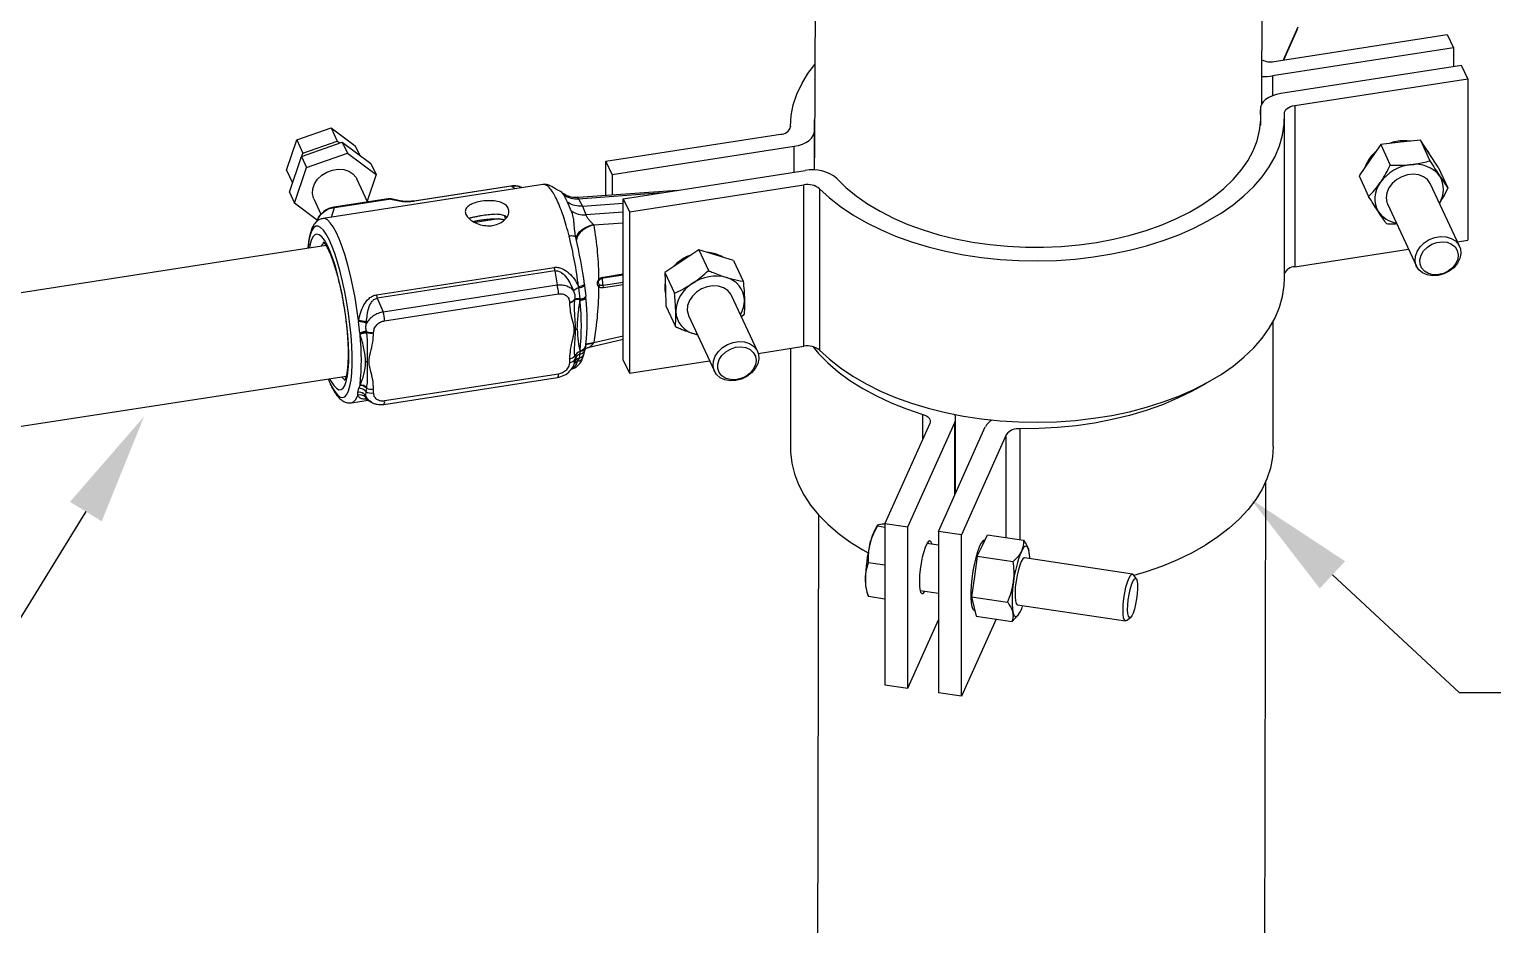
# Model space of a CAD drawing. Header units: millimetres. Extents: x 0 to 42050, y 0 to 29700.
# Drawn here: x 16327 to 18209, y 11444 to 12595 of the extents above; entities that cross this region are included whole.
import ezdxf

# ---------------------------------------------------------------- set-up
doc = ezdxf.new("R2010")
doc.units = ezdxf.units.MM
doc.header["$LTSCALE"] = 50
doc.layers.add('KVC', color=7, linetype='Continuous')

msp = doc.modelspace()

# ---------------------------------------------------------------- linework, layer by layer
at = {"color": 7, "linetype": 'Continuous', "lineweight": 25}
for p, q in [((17342.3, 13834.1), (17336.6, 12430)), ((17911.9, 12499.5), (17917.3, 13833.2)), ((17913.4, 10404.7), (17917.2, 12014.8)), ((17342, 11970.8), (17338.1, 10385.2))]:
    msp.add_line(p, q, dxfattribs=at)
at = {"color": 3}
for p, q in [((17958.3, 12598.2), (17939.4, 12555.9)), ((17940.1, 12556), (17957.7, 12595.5)), ((16987.5, 12395.9), (16704.7, 12352.2)), ((16946, 12393.9), (16821.7, 12374.6)), ((16946.7, 12393.6), (16822.3, 12374.3)), ((16951.6, 12390.4), (16946.7, 12393.6)), ((17014.4, 12382.6), (17013.1, 12384.3)), ((17019, 12373.3), (17014.4, 12382.6)), ((17159.9, 12388.3), (17033, 12379)), ((17033.3, 12377.5), (17140.8, 12385.4)), ((16715.7, 12353.9), (16719.4, 12366.5)), ((16788.4, 12377.6), (16718.7, 12366.8)), ((16719.4, 12366.5), (16789.1, 12377.2)), ((16802.7, 12374.3), (16789.1, 12377.2)), ((16805.7, 12374.5), (16792.1, 12377.5)), ((17023.9, 12362.1), (17019, 12373.3)), ((17033.3, 12377.5), (17038.2, 12368.1)), ((17038.2, 12368.1), (17090.8, 12371.9)), ((17038.2, 12368.1), (17042.8, 12357.1)), ((16930.3, 12351.6), (16900.3, 12347)), ((17042.8, 12357.1), (17090.8, 12360.6)), ((17052.8, 12343.9), (17090.8, 12346.7)), ((17052.1, 12344.6), (17052.8, 12343.9)), ((16708.5, 12317.3), (16190.4, 12237.2)), ((16773.3, 12254), (17001.7, 12289.3)), ((17002.7, 12284.8), (16774.3, 12249.5)), ((17002.7, 12284.8), (17005.6, 12266.7)), ((17090.8, 12270), (17064.8, 12266)), ((17065, 12275.8), (17090.8, 12279.8)), ((17065.3, 12276.9), (17090.8, 12280.8)), ((16782.1, 12232.1), (17005.6, 12266.7)), ((16783.9, 12220.6), (17007.3, 12255.2)), ((17033.2, 12264.8), (17033.6, 12263.2)), ((17035.2, 12248.7), (17033.6, 12263.2)), ((17040.8, 12267.2), (17041, 12265.6)), ((17041, 12265.6), (17042.5, 12252.2)), ((17042.5, 12252.1), (17042.5, 12252.2)), ((17042.6, 12251.4), (17042.5, 12252.2)), ((17042.6, 12251.3), (17042.5, 12252.1)), ((17042.7, 12250), (17042.6, 12251.4)), ((17090.8, 12266.9), (17065.3, 12263)), ((16774.3, 12249.5), (16782.1, 12232.1)), ((17021.6, 12244.7), (17021.6, 12243.9)), ((17028.5, 12248.3), (17028.4, 12247.4)), ((17035.1, 12246.4), (17035.2, 12247.8)), ((17035.2, 12247.8), (17035.2, 12248.7)), ((16750.4, 12220.9), (16750.3, 12219.5)), ((16751.8, 12204.8), (16750.3, 12219.5)), ((16760.4, 12217.7), (16760.5, 12219)), ((16751.8, 12204.8), (16752, 12204)), ((16752, 12204), (16752.3, 12202.9)), ((16760.7, 12206), (16760.5, 12206.9)), ((16760.9, 12204.9), (16760.7, 12206)), ((16769.7, 12205), (16769.7, 12205.7)), ((17045.4, 12186.1), (17090.8, 12196.9)), ((17090.8, 12201), (17052.8, 12192.1)), ((17034.3, 12172.5), (17035.3, 12178)), ((17035.1, 12182.1), (17035.2, 12181.3)), ((17035.3, 12178), (17035.2, 12181.3)), ((17039.4, 12174.5), (17040.6, 12178.5)), ((17040.6, 12178.5), (17041.9, 12183.9)), ((17041.7, 12184.7), (17045.4, 12186.1)), ((17041.9, 12183.9), (17042.4, 12187.3)), ((17042.4, 12187.3), (17042.6, 12188.2)), ((17052.8, 12192.1), (17052.1, 12191.2)), ((17021.6, 12171.8), (17021.6, 12166.9)), ((17032.1, 12168.6), (17027.5, 12165.1)), ((17028.8, 12171.2), (17027.9, 12166)), ((17028.4, 12175.4), (17028.8, 12171.2)), ((17028.7, 12168.5), (17028.8, 12168.8)), ((17032.1, 12168.6), (17034.3, 12172.5)), ((15991.8, 12034.7), (16734.4, 12149.6)), ((16711.2, 12146), (16712.1, 12143.7)), ((16752.3, 12138.2), (16752, 12137.5)), ((16782.8, 12113.1), (17006.3, 12147.7)), ((17007.3, 12152), (16783.9, 12117.5)), ((16749.3, 12125), (16749.4, 12128.5)), ((16749.4, 12128.5), (16750.7, 12134.1)), ((16752, 12137.5), (16750.7, 12134.1)), ((16759.2, 12124.6), (16759.1, 12122.4)), ((16760.8, 12120.4), (16759.1, 12122.4)), ((16759.6, 12129.6), (16759.2, 12124.6)), ((16760.7, 12134), (16759.6, 12129.6)), ((16760.5, 12120), (16766.3, 12116.3)), ((16760.9, 12134.9), (16760.7, 12134)), ((16769.7, 12128), (16769.7, 12132.9)), ((16741.3, 12115.1), (16762.9, 12118.5)), ((16767.2, 12116), (16766.4, 12116.5))]:
    msp.add_line(p, q, dxfattribs=at)
at = {"color": 2}
for p, q in [((18158.2, 12571.6), (17925.8, 12535.6)), ((17927.8, 12554.1), (18150.3, 12588.6)), ((18150.3, 12588.6), (18158.2, 12571.6)), ((18158.2, 12571.6), (18158.2, 12547.3)), ((17925.8, 12535.6), (17925.8, 12510.2)), ((18168.7, 12548.9), (17936.4, 12513)), ((18176.6, 12531.9), (18168.7, 12548.9)), ((17954.1, 12497.5), (18176.6, 12531.9)), ((18176.6, 12531.9), (18176.6, 12324.4)), ((17954.1, 12497.5), (17954.1, 12290)), ((17910, 12493.1), (17910, 12472.2)), ((17910.1, 12491.9), (17910.1, 12472.8)), ((17941, 12274.9), (17941, 12482.4)), ((17068.4, 12425.8), (17292.8, 12460.5)), ((17306, 12471), (17306, 12470.2)), ((17336.6, 12414.4), (17336.6, 12464.8)), ((17076.3, 12408.8), (17310.3, 12445)), ((17310.3, 12411.6), (17310.3, 12445)), ((17076.3, 12408.8), (17068.4, 12425.8)), ((17068.4, 12381.6), (17068.4, 12425.8)), ((17076.3, 12408.8), (17076.3, 12382.2)), ((17090.8, 12377.6), (17324.7, 12413.8)), ((17098.6, 12360.6), (17323, 12395.3)), ((17323, 12187.8), (17323, 12395.3)), ((17343.1, 12390.5), (17343.1, 12183)), ((17090.8, 12377.6), (17098.6, 12360.6)), ((17090.8, 12170.1), (17090.8, 12377.6)), ((17098.6, 12360.6), (17098.6, 12153.1)), ((17954.1, 12290), (18100.6, 12312.6)), ((17926.6, 12059), (17926.6, 12220)), ((17264.3, 12178.7), (17323, 12187.8)), ((17306, 12185.2), (17306, 12056)), ((17090.8, 12170.1), (17098.6, 12153.1)), ((17098.6, 12153.1), (17201.8, 12169.1)), ((17476, 12068.8), (17476, 12100.3)), ((17484.9, 12088.7), (17427.3, 11959.9)), ((17456.8, 11955.5), (17517, 12090)), ((17496.2, 11949.7), (17556.3, 12084.1)), ((17517, 11996.1), (17517, 12090)), ((17518.1, 11998.6), (17518.1, 12095.1)), ((17600.9, 12081.7), (17600.9, 11938.9)), ((17583.3, 12074), (17525.7, 11945.3)), ((17583.3, 11941.5), (17583.3, 12074)), ((17427.3, 11959.9), (17427.3, 11752.4)), ((17427.3, 11959.9), (17456.8, 11955.5)), ((17456.8, 11748), (17456.8, 11955.5)), ((17525.7, 11945.3), (17496.2, 11949.7)), ((17496.2, 11949.7), (17496.2, 11742.2)), ((17525.7, 11737.8), (17525.7, 11945.3)), ((17570.1, 11836.9), (17525.7, 11737.8)), ((17542.2, 11848.1), (17542.9, 11848)), ((17456.8, 11748), (17496.2, 11836)), ((17427.3, 11752.4), (17456.8, 11748)), ((17525.7, 11737.8), (17496.2, 11742.2))]:
    msp.add_line(p, q, dxfattribs=at)
at = {"color": 1}
for p, q in [((16399.7, 11975.3), (16109.5, 11504.8)), ((18002.7, 11893.9), (18165.7, 11742.7)), ((18165.7, 11742.7), (19038.6, 11742.7))]:
    msp.add_line(p, q, dxfattribs=at)
at = {"color": 2, "elevation": 0, "flags": 128}
for points in [[(17306, 12470.4), (17306.8, 12484.4), (17309.4, 12498.3), (17313.9, 12512), (17320.2, 12525.5), (17328.2, 12538.7), (17337, 12550.3)], [(17936.4, 12513), (17930.7, 12511.8), (17925.4, 12510), (17920.7, 12507.8), (17916.7, 12505.2), (17913.6, 12502.1), (17911.4, 12498.9), (17910.2, 12495.4), (17910.1, 12491.9)], [(17940.9, 12487.3), (17941.1, 12489), (17941.7, 12490.7), (17942.9, 12492.2), (17944.4, 12493.7), (17946.4, 12495), (17948.7, 12496.1), (17951.3, 12496.9), (17954.1, 12497.5)], [(17336.6, 12465.5), (17336.8, 12478.8), (17336.8, 12478.9)], [(17343.1, 12390.5), (17355.9, 12378.6), (17370.2, 12367.4), (17386, 12356.8), (17403.1, 12346.9), (17421.5, 12337.8), (17441, 12329.5), (17461.5, 12322.1), (17483, 12315.6), (17505.2, 12310.1), (17528.1, 12305.5), (17551.5, 12302), (17575.3, 12299.5), (17599.4, 12298), (17623.6, 12297.6), (17647.8, 12298.2), (17671.9, 12300), (17695.6, 12302.7), (17718.9, 12306.5), (17741.7, 12311.3), (17763.7, 12317), (17785, 12323.7), (17805.3, 12331.3), (17824.5, 12339.8), (17842.6, 12349.1), (17859.4, 12359.2), (17874.9, 12369.9), (17888.9, 12381.3), (17901.4, 12393.3), (17912.2, 12405.8), (17921.4, 12418.7), (17928.9, 12432), (17934.6, 12445.6), (17938.5, 12459.4), (17940.6, 12473.3), (17940.9, 12487.3)], [(17365.3, 12403.6), (17377, 12392.1), (17390.2, 12381.2), (17404.9, 12371), (17420.9, 12361.4), (17438.2, 12352.6), (17456.7, 12344.6), (17476.2, 12337.5), (17496.7, 12331.3), (17517.9, 12326.1), (17539.7, 12321.9), (17562.1, 12318.7), (17584.9, 12316.5), (17607.9, 12315.4), (17631, 12315.3), (17654, 12316.3), (17676.8, 12318.3), (17699.2, 12321.4), (17721.1, 12325.5), (17742.4, 12330.6), (17763, 12336.7), (17782.6, 12343.7), (17801.2, 12351.6), (17818.7, 12360.3), (17834.9, 12369.7), (17849.8, 12379.9), (17863.2, 12390.8), (17875, 12402.2), (17885.3, 12414.1), (17893.8, 12426.5), (17900.7, 12439.2), (17905.8, 12452.2), (17909, 12465.3), (17910.5, 12478.6), (17910.1, 12491.9)], [(17310.3, 12445), (17315.9, 12446.1), (17321.1, 12447.8), (17325.7, 12450), (17329.6, 12452.6), (17332.8, 12455.5), (17335, 12458.7), (17336.3, 12462), (17336.6, 12465.5)], [(17343.1, 12183), (17355.9, 12171.1), (17370.2, 12159.9), (17386, 12149.3), (17403.1, 12139.4), (17421.5, 12130.3), (17441, 12122), (17461.5, 12114.6), (17483, 12108.1), (17505.2, 12102.6), (17528.1, 12098), (17551.5, 12094.5), (17575.3, 12092), (17599.4, 12090.5), (17623.6, 12090.1), (17647.8, 12090.7), (17671.9, 12092.4), (17695.6, 12095.2), (17718.9, 12099), (17741.7, 12103.7), (17763.7, 12109.5), (17785, 12116.2), (17805.3, 12123.8), (17824.5, 12132.3), (17842.6, 12141.6), (17859.4, 12151.7), (17874.9, 12162.4), (17888.9, 12173.8), (17901.4, 12185.8), (17912.2, 12198.3), (17921.4, 12211.2), (17928.9, 12224.5), (17934.6, 12238.1), (17938.5, 12251.9), (17940.6, 12265.8), (17941, 12274.9)], [(17334.4, 12187.4), (17341.8, 12178.6), (17353.7, 12166.4), (17367.2, 12154.8), (17382.2, 12143.8), (17398.6, 12133.5), (17416.2, 12124), (17435.1, 12115.2), (17455.1, 12107.3), (17476, 12100.3)], [(17841, 12140.7), (17839.4, 12139.7), (17822.1, 12129.9), (17803.6, 12120.9), (17784, 12112.7), (17763.3, 12105.4), (17741.8, 12099), (17719.5, 12093.6), (17696.5, 12089.1), (17673, 12085.7), (17649.2, 12083.3), (17625.1, 12082), (17600.9, 12081.7)], [(17476, 12100.3), (17478.5, 12099.4), (17480.7, 12098.2), (17482.5, 12096.9), (17484, 12095.4), (17484.9, 12093.8), (17485.4, 12092.1), (17485.4, 12090.4), (17484.9, 12088.7)], [(17306, 12056), (17306, 12051.6), (17307.5, 12037.7), (17310.8, 12023.8), (17316, 12010.2), (17322.8, 11996.8), (17331.5, 11983.7), (17341.8, 11971.1), (17353.7, 11958.9), (17367.2, 11947.3), (17382.2, 11936.3), (17398.6, 11926), (17405.6, 11922.1)], [(17926.6, 12059), (17925.7, 12045.1), (17923, 12031.2), (17918.4, 12017.5), (17912.1, 12004), (17904, 11990.8), (17894.2, 11978), (17882.8, 11965.7), (17869.8, 11953.9), (17855.3, 11942.7), (17839.4, 11932.2), (17822.1, 11922.4), (17803.6, 11913.4), (17784, 11905.2), (17763.3, 11897.9), (17747.4, 11893)], [(17487.7, 11933.3), (17487.5, 11934.2), (17486.3, 11936.8), (17484.7, 11937.6), (17483, 11936.5), (17481, 11933.7), (17479, 11929.2), (17477.1, 11923.4), (17475.3, 11916.5), (17473.8, 11908.9), (17472.6, 11901), (17471.8, 11893.3), (17471.5, 11886.1), (17471.6, 11879.9), (17472.1, 11874.9), (17473.1, 11871.5), (17474.5, 11869.8), (17476.2, 11870), (17478, 11871.9), (17478.7, 11873)], [(17555.7, 11938.6), (17555, 11938.6), (17552.9, 11937.3), (17550.7, 11934.2), (17548.4, 11929.5), (17546.1, 11923.3), (17543.9, 11915.8), (17542, 11907.4), (17540.3, 11898.5), (17538.9, 11889.3), (17538, 11880.3), (17537.5, 11871.9), (17537.5, 11864.3), (17538, 11857.9), (17538.9, 11853), (17540.2, 11849.7), (17541.9, 11848.2), (17542.2, 11848.1)]]:
    msp.add_lwpolyline(points, dxfattribs=at)
at = {"color": 3, "elevation": 0, "flags": 128}
for points in [[(16946.7, 12393.6), (16946.3, 12393.8), (16946, 12393.9)], [(16990.5, 12395.6), (16988.7, 12396), (16987.5, 12395.9)], [(16719.4, 12366.5), (16719, 12366.7), (16718.7, 12366.8)], [(16789.1, 12377.2), (16788.7, 12377.5), (16788.4, 12377.6)], [(16822.3, 12374.3), (16822, 12374.6), (16821.7, 12374.6)], [(16750.4, 12220.9), (16748.3, 12235.6), (16745.9, 12250.4), (16743.1, 12264.9), (16740, 12278.9), (16736.7, 12292.2), (16733.1, 12304.5), (16729.4, 12315.8), (16725.5, 12325.8), (16721.7, 12334.4), (16717.8, 12341.4), (16714, 12346.7), (16710.4, 12350.3), (16707, 12352.1), (16704.7, 12352.2)], [(16939.3, 12351.9), (16938.7, 12353.4), (16938.4, 12355.4)], [(16712.1, 12143.7), (16712.4, 12143.1), (16716.1, 12135.5), (16719.8, 12129.5), (16723.3, 12125.2), (16726.7, 12122.6), (16729.8, 12121.9), (16732.7, 12122.9), (16735.3, 12125.8), (16737.5, 12130.4), (16739.3, 12136.6), (16740.7, 12144.4), (16741.7, 12153.7), (16742.1, 12164.3), (16742.1, 12176), (16741.7, 12188.5), (16740.7, 12201.9), (16739.3, 12215.7), (16737.5, 12229.8), (16735.3, 12243.9), (16732.7, 12257.8), (16729.8, 12271.3), (16726.7, 12284.2), (16723.3, 12296.2), (16719.8, 12307.2), (16716.1, 12316.9), (16712.4, 12325.2), (16708.7, 12332), (16705.1, 12337.2), (16701.6, 12340.7), (16698.4, 12342.3), (16695.3, 12342.2), (16692.6, 12340.2), (16690.2, 12336.5), (16688.2, 12331.1), (16686.6, 12324), (16685.4, 12315.4), (16685.2, 12313.7)], [(16713.1, 12146.3), (16715.1, 12142.5), (16718.6, 12137.3), (16721.9, 12133.8), (16725, 12132), (16727.9, 12132.1), (16730.5, 12133.9), (16732.7, 12137.4), (16734.6, 12142.7), (16736.1, 12149.5), (16737.1, 12157.9), (16737.7, 12167.5), (16737.8, 12178.3), (16737.5, 12190), (16736.7, 12202.5), (16735.4, 12215.5), (16733.7, 12228.8), (16731.6, 12242.2), (16729.2, 12255.4), (16726.5, 12268.1), (16723.4, 12280.2), (16720.2, 12291.5), (16716.8, 12301.7), (16713.4, 12310.6), (16709.9, 12318.2), (16706.4, 12324.2), (16703, 12328.5), (16699.8, 12331.1), (16696.8, 12332), (16694.1, 12331.1), (16691.6, 12328.4), (16689.5, 12324), (16687.9, 12317.9), (16687.1, 12314)], [(17030.1, 12325.9), (17030.1, 12326.2), (17030.7, 12329.2), (17032.3, 12332.3), (17034.8, 12335.3), (17038.1, 12338.1), (17042.2, 12340.7), (17046.9, 12342.9), (17052.1, 12344.6)], [(17052.8, 12343.9), (17047.6, 12342.1), (17042.8, 12339.9), (17038.6, 12337.1), (17035.2, 12334), (17032.6, 12330.7), (17031.1, 12327.3), (17030.5, 12324.2)], [(16702.5, 12316.4), (16703.8, 12318.9), (16706.1, 12321.2)], [(17060.4, 12273.5), (17060.4, 12273.4), (17060.3, 12273.3), (17060.2, 12273.2), (17060.1, 12273.2), (17059.9, 12273.2), (17059.7, 12273.3), (17059.4, 12273.4), (17059.1, 12273.6)], [(17065.3, 12276.9), (17065.3, 12276.6), (17065.2, 12276.3), (17065.2, 12276.1), (17065.1, 12275.9), (17065.1, 12275.8), (17065, 12275.8)], [(17035.2, 12248.7), (17036.8, 12249), (17038.3, 12249.4), (17039.6, 12249.8), (17040.7, 12250.3), (17041.5, 12250.8), (17042.1, 12251.3), (17042.5, 12251.8), (17042.5, 12252.1)], [(17035.2, 12247.8), (17036.8, 12248.1), (17038.3, 12248.5), (17039.6, 12248.9), (17040.7, 12249.4), (17041.6, 12249.9), (17042.2, 12250.4), (17042.5, 12250.9), (17042.6, 12251.3)], [(17042.7, 12250), (17042.7, 12249.5), (17042.3, 12249), (17041.7, 12248.5), (17040.8, 12248), (17039.7, 12247.5), (17038.3, 12247.1), (17036.8, 12246.7), (17035.1, 12246.4)], [(17052.1, 12191.2), (17046.9, 12190.6), (17042.4, 12189.5)], [(17042.6, 12188.3), (17042.5, 12188), (17042.4, 12187.3)], [(17042.6, 12188.2), (17042.7, 12188.8), (17042.7, 12190.2)]]:
    msp.add_lwpolyline(points, dxfattribs=at)
at = {"color": 1}
msp.add_circle((17236.7, 12162), 2480.9, dxfattribs=at)
at = {"color": 2}
for centre, radius, start, end in [((17922.9, 12577.7), 24.1, 243.0808, 281.7148), ((17916, 12582), 47.4, 265.0885, 282.0098), ((17293.1, 12473.8), 13.3, 268.6212, 345.4691), ((17334.5, 12366.8), 48, 50.1121, 101.7775), ((17327.9, 12371.4), 24.4, 51.4889, 101.504), ((17954, 12275.9), 14.1, 89.8362, 157.6586), ((17327.9, 12163.9), 24.4, 51.4889, 101.504), ((17505.8, 12095.1), 12.3, 335.2473, 23.9139), ((17575.2, 12074.6), 21.1, 119.7234, 153.3227), ((17598.6, 12062.9), 18.9, 83.3009, 144.1075)]:
    msp.add_arc(centre, radius, start, end, dxfattribs=at)
at = {"color": 3}
for centre, radius, start, end in [((17030.4, 12404.3), 27, 233.5992, 276.1518), ((16791, 12371.9), 5.63, 78.2642, 109.437), ((16804.6, 12369), 5.64, 79.3747, 109.4199), ((17040.2, 12385.2), 28.3, 234.9746, 275.3409), ((16498.6, 12199), 538.6, 7.0189, 14.0584), ((16543.4, 12205.9), 501.2, 7.0189, 14.0584), ((17040.7, 12296.1), 39.6, 189.8202, 196.5016), ((17085.5, 12273), 21.8, 174.4919, 198.8007), ((16812.3, 12260.7), 39.6, 189.8202, 196.5016), ((16964.2, 12254.6), 43.2, 0.7857, 16.2953), ((17039.7, 12246.2), 18.1, 109.8225, 135.3356), ((17033.3, 12278.1), 13.2, 269.3184, 304.7167), ((17033.8, 12275.5), 12.2, 268.9284, 306.2139), ((17056.8, 12267.1), 3.6, 309.8422, 357.4424), ((17054.6, 12262.8), 10.7, 0.7319, 17.0676), ((16740.7, 12220), 43.2, 0.7857, 16.2953), ((17020.8, 12254.6), 9.96, 274.6851, 320.7552), ((17020.7, 12254), 10.1, 274.9286, 319.5487), ((17032.7, 12231.6), 16.5, 81.2391, 105.1118), ((17032.8, 12232.7), 16.2, 81.5086, 105.6815), ((16740.2, 12214.3), 296.7, 353.7798, 6.2202), ((16768.2, 12220.1), 276.1, 353.7798, 6.2202), ((16741.1, 12137), 83, 76.518, 83.6059), ((16736.1, 12112.9), 108.9, 77.0557, 82.4729), ((16762, 12181), 25.9, 93.2755, 113.1013), ((16762.2, 12180.6), 25.5, 93.3415, 113.4076), ((16762.1, 12179.5), 25.4, 92.8192, 112.777), ((16457.5, 12170.6), 296.5, 353.7344, 6.2656), ((16767, 12221.6), 16.1, 246.2263, 279.3999), ((16767, 12220.9), 16.2, 247.0016, 279.3311), ((17033.8, 12194.6), 15.3, 98.6875, 106.8298), ((17038.2, 12171), 10.7, 106.2503, 156.0293), ((17038.4, 12168.4), 10, 108.0122, 163.9305), ((17032.2, 12181.1), 8.79, 283.1855, 342.7575), ((17034.5, 12190.4), 8.36, 274.2882, 344.3318), ((17034.2, 12189.8), 8.57, 276.4514, 343.3484), ((17033.8, 12186.2), 8.42, 280.7105, 344.1591), ((17053.7, 12152.6), 39.4, 91.2613, 106.3785), ((16762.1, 12150.7), 17.2, 91.214, 98.7434), ((17020.7, 12181.9), 10.1, 274.9286, 319.5487), ((17021.1, 12176), 9.12, 273.0996, 327.9986), ((17019.3, 12170.9), 13, 291.9455, 349.7449), ((17035.3, 12165.1), 7.49, 98.1425, 172.7638), ((17030.9, 12177.6), 9.05, 277.4404, 339.8137), ((16734.9, 12152.6), 7.63, 211.7732, 270.4892), ((16752.2, 12124.9), 13.3, 48.8059, 89.4303), ((17002.3, 12151), 5.16, 320.2459, 12.1043), ((16736.7, 12127), 12.7, 291.3693, 350.8851), ((16752, 12115.3), 10.1, 44.6483, 105.5391), ((16751, 12118.3), 10.4, 37.5373, 98.9003), ((16750, 12121.5), 12.6, 39.8641, 86.5435), ((16751.7, 12124.3), 13.2, 46.8128, 88.2873), ((16767, 12143.2), 15.5, 241.5723, 279.8996), ((16767, 12148.9), 16.2, 247.0016, 279.3311), ((16778.8, 12116.4), 5.2, 320.5779, 11.9753)]:
    msp.add_arc(centre, radius, start, end, dxfattribs=at)
for points, knots in [([(16960.4, 12391.8), (16959.9, 12392.1), (16958.1, 12393), (16954.6, 12393.9), (16950.3, 12394.3), (16947.4, 12394), (16946, 12393.9)], [0, 0, 0, 0, 0.131603, 0.426505, 0.715903, 1, 1, 1, 1]), ([(16960.3, 12391.7), (16959.9, 12392), (16957.8, 12393.3), (16953.1, 12394.1), (16948.8, 12393.7), (16946.7, 12393.6)], [0, 0, 0, 0, 0.10755, 0.560795, 1, 1, 1, 1]), ([(16995.3, 12395), (16994.3, 12395.4), (16992, 12396.2), (16989.3, 12396.1), (16987.8, 12396)], [0, 0, 0, 0, 0.438561, 1, 1, 1, 1]), ([(16990.5, 12395.6), (16991.7, 12395.7), (16993.6, 12395.8), (16995.2, 12395), (16995.8, 12394.7)], [0, 0, 0, 0, 0.625753, 1, 1, 1, 1]), ([(17009.4, 12387.1), (17007.1, 12388.4), (17002.3, 12391.1), (16997.6, 12393.8), (16995.1, 12395.2)], [0, 0, 0, 0, 0.486841, 1, 1, 1, 1]), ([(17013.1, 12384.3), (17012.6, 12385), (17011.6, 12386.6), (17010.1, 12386.8), (17009.3, 12387)], [0, 0, 0, 0, 0.486028, 1, 1, 1, 1]), ([(17032.9, 12379), (17030.5, 12379), (17025.4, 12379), (17018.2, 12381.3), (17014.9, 12383.5), (17013.3, 12384.6)], [0, 0, 0, 0, 0.31676, 0.663512, 1, 1, 1, 1]), ([(16703.5, 12359.1), (16705.8, 12360.9), (16710.4, 12364.7), (16716.4, 12365.9), (16719.4, 12366.5)], [0, 0, 0, 0, 0.496307, 1, 1, 1, 1]), ([(16718.7, 12366.8), (16716.4, 12366.2), (16711.9, 12365.2), (16706.7, 12362.4), (16704.4, 12359.9), (16703.7, 12359.2)], [0, 0, 0, 0, 0.4089352, 0.8206759, 1, 1, 1, 1]), ([(16792.1, 12377.3), (16791.7, 12377.4), (16790.5, 12377.8), (16789.3, 12377.6), (16788.5, 12377.4)], [0, 0, 0, 0, 0.322457, 1, 1, 1, 1]), ([(16822.3, 12374.3), (16820.6, 12374.1), (16817.1, 12373.6), (16811.7, 12373.5), (16806.7, 12373.7), (16804, 12374.1), (16802.7, 12374.3)], [0, 0, 0, 0, 0.241356, 0.493336, 0.749023, 1, 1, 1, 1]), ([(16821.7, 12374.6), (16820.2, 12374.4), (16817.2, 12374.1), (16812.8, 12373.9), (16808.7, 12374), (16806.6, 12374.4), (16805.6, 12374.6)], [0, 0, 0, 0, 0.249169, 0.496169, 0.745492, 1, 1, 1, 1]), ([(16920.9, 12342.9), (16917.8, 12342.8), (16911.6, 12342.7), (16902.6, 12345.3), (16895, 12349.5), (16889.6, 12354.7), (16887.2, 12360), (16888, 12364.8), (16891.7, 12368.8), (16898.1, 12372), (16906.5, 12374.2), (16915.9, 12375.2), (16925.1, 12375), (16933.3, 12373.3), (16939.7, 12370), (16943.3, 12365.2), (16943.9, 12359.4), (16941.4, 12353.3), (16936, 12347.9), (16928.8, 12344.2), (16923.3, 12343.3), (16920.9, 12342.9)], [0, 0, 0, 0, 0.052929, 0.105819, 0.159639, 0.213737, 0.266672, 0.318837, 0.371736, 0.4258, 0.479674, 0.532216, 0.584391, 0.637701, 0.691905, 0.745388, 0.797696, 0.850144, 0.903814, 0.957985, 1, 1, 1, 1]), ([(17038.2, 12368.1), (17034.9, 12368.1), (17028.4, 12368.2), (17022.2, 12370.9), (17019.5, 12373), (17019, 12373.3)], [0, 0, 0, 0, 0.45132, 0.902622, 1, 1, 1, 1]), ([(17033.3, 12377.5), (17033.1, 12377.8), (17032.8, 12378.5), (17032.7, 12378.9), (17032.8, 12379), (17032.9, 12379)], [0, 0, 0, 0, 0.381524, 0.777211, 1, 1, 1, 1]), ([(16704.7, 12352.2), (16703.1, 12351.8), (16700, 12351), (16696, 12348.1), (16692.7, 12344.1), (16690.3, 12339.4), (16688.4, 12333.9), (16687, 12327.9), (16685.8, 12321.3), (16685.4, 12316.2), (16685.1, 12313.7)], [0, 0, 0, 0, 0.10116, 0.207044, 0.329372, 0.474064, 0.605122, 0.737251, 0.870954, 1, 1, 1, 1]), ([(16697.5, 12348.9), (16697.6, 12349.7), (16698.2, 12353.3), (16700.6, 12357.1), (16703.4, 12358.9), (16703.5, 12359.1)], [0, 0, 0, 0, 0.2080876, 0.9491724, 1, 1, 1, 1]), ([(16702.5, 12358), (16701.9, 12357.4), (16699.6, 12355.2), (16698.4, 12352.3), (16697.5, 12350.1)], [0, 0, 0, 0, 0.245617, 1, 1, 1, 1]), ([(16908.3, 12355.6), (16906.6, 12355.3), (16903, 12354.7), (16898.4, 12353.8), (16894.9, 12353), (16893.3, 12352.4), (16892.8, 12352.1)], [0, 0, 0, 0, 0.276073, 0.563687, 0.845131, 1, 1, 1, 1]), ([(16897.8, 12348.3), (16899.2, 12348.7), (16902.2, 12349.4), (16908.2, 12350.4), (16914.7, 12351.2), (16921.1, 12351.7), (16927.1, 12351.9), (16932.2, 12351.6), (16936, 12351.1), (16937.4, 12350.6), (16937.8, 12350.4)], [0, 0, 0, 0, 0.117666, 0.261473, 0.411077, 0.556104, 0.693603, 0.824104, 0.946056, 1, 1, 1, 1]), ([(16938.4, 12355.4), (16936.5, 12356.1), (16932.8, 12357.5), (16925.3, 12357.6), (16917, 12356.9), (16911.2, 12356), (16908.3, 12355.6)], [0, 0, 0, 0, 0.250364, 0.50084, 0.750804, 1, 1, 1, 1]), ([(16940.9, 12353.4), (16940.9, 12353.5), (16940.3, 12354.3), (16939.3, 12354.9), (16938.4, 12355.4)], [0, 0, 0, 0, 0.025845, 1, 1, 1, 1]), ([(17029.6, 12327.7), (17028.8, 12333.5), (17027.9, 12340.8), (17027.3, 12348), (17027.1, 12349.5), (17027.1, 12349.5), (17027.1, 12349.5), (17027.1, 12349.5), (17027.1, 12349.6), (17027.1, 12350), (17026.9, 12351.5), (17026.1, 12356), (17024.9, 12359.5), (17023.9, 12362.1)], [0, 0, 0, 0, 0.481039, 0.602181, 0.602186, 0.602227, 0.602336, 0.602745, 0.604321, 0.610506, 0.634933, 0.730908, 1, 1, 1, 1]), ([(17052.1, 12344.6), (17051.2, 12345.5), (17049.4, 12347.2), (17047.1, 12350), (17045.4, 12352.3), (17044.3, 12354), (17043.3, 12355.7), (17043, 12356.6), (17042.8, 12357.1)], [0, 0, 0, 0, 0.250384, 0.499914, 0.630835, 0.74968, 0.877121, 1, 1, 1, 1]), ([(16704.8, 12322.1), (16704.8, 12322.1), (16704.8, 12322.1), (16705.9, 12321.2), (16707.4, 12319.1), (16709.4, 12315.9), (16711.7, 12311.6), (16714.1, 12306), (16716.6, 12299.5), (16719.2, 12291.9), (16721.7, 12283.6), (16724.1, 12274.9), (16726.2, 12266.1), (16728, 12258), (16729.5, 12250.4), (16730.8, 12243), (16731.7, 12237.8), (16732.1, 12235.1)], [0, 0, 0, 0, 0.038055, 0.097534, 0.161599, 0.229945, 0.301952, 0.376834, 0.453765, 0.531913, 0.610356, 0.687783, 0.76143, 0.829471, 0.880742, 0.938696, 1, 1, 1, 1]), ([(17001.7, 12289.3), (17003.3, 12289.4), (17006.8, 12289.6), (17013.7, 12287.5), (17021.2, 12282.3), (17028.3, 12274.2), (17031.5, 12268), (17033.2, 12264.8)], [0, 0, 0, 0, 0.11976, 0.248499, 0.500441, 0.749848, 1, 1, 1, 1]), ([(17002.7, 12284.8), (17003.4, 12284.9), (17005, 12285.1), (17008.1, 12284.4), (17013, 12281.7), (17020.6, 12273.4), (17024.3, 12264.7), (17026.8, 12258.9)], [0, 0, 0, 0, 0.060558, 0.125315, 0.251253, 0.501034, 1, 1, 1, 1]), ([(17059.1, 12273.6), (17058.6, 12272.8), (17057.5, 12271.2), (17057.1, 12268.6), (17057.5, 12266.2), (17058.6, 12265), (17059.1, 12264.3)], [0, 0, 0, 0, 0.250048, 0.500152, 0.750196, 1, 1, 1, 1]), ([(17058.9, 12270), (17059, 12270.6), (17059.1, 12271.9), (17060, 12273), (17060.4, 12273.5)], [0, 0, 0, 0, 0.4989406, 1, 1, 1, 1]), ([(17060.4, 12266.9), (17060, 12267.4), (17059.1, 12268.2), (17059, 12269.4), (17058.9, 12270)], [0, 0, 0, 0, 0.5001963, 1, 1, 1, 1]), ([(17059.1, 12273.6), (17059.5, 12274), (17060.4, 12274.8), (17061.9, 12275.8), (17063.5, 12276.5), (17064.7, 12276.8), (17065.3, 12276.9)], [0, 0, 0, 0, 0.249904, 0.499996, 0.749904, 1, 1, 1, 1]), ([(17060.4, 12273.3), (17060.5, 12273.4), (17060.9, 12273.9), (17061.7, 12274.5), (17062.5, 12274.9), (17062.9, 12275.1)], [0, 0, 0, 0, 0.174216, 0.619135, 1, 1, 1, 1]), ([(17062.9, 12275.1), (17063.6, 12275.4), (17064.4, 12275.7), (17065.2, 12275.8), (17065.4, 12275.8)], [0, 0, 0, 0, 0.832558, 1, 1, 1, 1]), ([(16750.4, 12220.9), (16751.2, 12224.5), (16752.7, 12231.5), (16757.1, 12241.5), (16762.4, 12248.6), (16768.2, 12252.7), (16771.6, 12253.6), (16773.3, 12254)], [0, 0, 0, 0, 0.258085, 0.499506, 0.751927, 0.880248, 1, 1, 1, 1]), ([(17005.6, 12266.7), (17007.9, 12266.8), (17012.4, 12267.1), (17018.4, 12265.6), (17023.6, 12263), (17025.7, 12260.3), (17026.8, 12258.9)], [0, 0, 0, 0, 0.249664, 0.498482, 0.74209, 1, 1, 1, 1]), ([(17007.3, 12255.2), (17009.2, 12255.3), (17011.9, 12255.5), (17015.3, 12254.4), (17017.5, 12253.1), (17019.3, 12251.4), (17021.1, 12248.7), (17021.4, 12246.3), (17021.6, 12244.7)], [0, 0, 0, 0, 0.235181, 0.362605, 0.49107, 0.620857, 0.752515, 1, 1, 1, 1]), ([(17026.8, 12258.9), (17027.5, 12257.2), (17028.7, 12253.8), (17028.5, 12250.2), (17028.5, 12248.3)], [0, 0, 0, 0, 0.492427, 1, 1, 1, 1]), ([(17065.3, 12263), (17064.7, 12262.9), (17063.5, 12262.8), (17061.9, 12263), (17060.4, 12263.5), (17059.5, 12264.1), (17059.1, 12264.3)], [0, 0, 0, 0, 0.249904, 0.499996, 0.749904, 1, 1, 1, 1]), ([(16732.1, 12235.1), (16732.7, 12230.8), (16733.6, 12224.9), (16734.6, 12216.3), (16735.4, 12209.2), (16736.1, 12200.9), (16736.6, 12192.7), (16736.9, 12184.6), (16737, 12176.8), (16736.8, 12169.7), (16736.5, 12163.2), (16735.9, 12157.6), (16735.2, 12152.9), (16734.4, 12149.1), (16733.6, 12146.3), (16732.8, 12144.6), (16732.3, 12143.8), (16732.4, 12143.8), (16732.4, 12143.8)], [0, 0, 0, 0, 0.096325, 0.134546, 0.197565, 0.261964, 0.329922, 0.399455, 0.469654, 0.539723, 0.608998, 0.676866, 0.742727, 0.805979, 0.866053, 0.92253, 0.97541, 1, 1, 1, 1]), ([(16782.1, 12232.1), (16779.9, 12231.6), (16775.5, 12230.4), (16769.4, 12227.1), (16764.1, 12222.8), (16761.7, 12219.5), (16760.4, 12217.7)], [0, 0, 0, 0, 0.249667, 0.498481, 0.74209, 1, 1, 1, 1]), ([(16760.5, 12219), (16761.1, 12225.1), (16762, 12234.1), (16766, 12243.8), (16769.5, 12247.6), (16772.1, 12249.1), (16773.6, 12249.3), (16774.3, 12249.5)], [0, 0, 0, 0, 0.49866, 0.748498, 0.874743, 0.939231, 1, 1, 1, 1]), ([(17021.6, 12243.9), (17021.8, 12240), (17022.3, 12231.8), (17025.5, 12220.5), (17028.1, 12208.8), (17025.4, 12196.3), (17022.3, 12184.1), (17021.8, 12175.8), (17021.6, 12171.8)], [0, 0, 0, 0, 0.163351, 0.339202, 0.50189, 0.663271, 0.837771, 1, 1, 1, 1]), ([(17029.4, 12209.2), (17029.3, 12211.7), (17029.2, 12216.4), (17028.7, 12223.7), (17028.3, 12231.3), (17028, 12239.3), (17028.3, 12244.9), (17028.4, 12247.4)], [0, 0, 0, 0, 0.20591, 0.384544, 0.582015, 0.810603, 1, 1, 1, 1]), ([(17031.5, 12209.7), (17031.8, 12215.5), (17032.4, 12227), (17034.2, 12239.9), (17035.1, 12246.4)], [0, 0, 0, 0, 0.501277, 1, 1, 1, 1]), ([(16760.5, 12206.9), (16760.5, 12207), (16760.1, 12208.7), (16759.6, 12212.3), (16760.1, 12215.9), (16760.4, 12217.7)], [0, 0, 0, 0, 0.031189, 0.500326, 1, 1, 1, 1]), ([(16769.7, 12205.7), (16769.8, 12207.4), (16770.1, 12209.9), (16771.9, 12213.1), (16773.7, 12215.4), (16776, 12217.4), (16779.3, 12219.5), (16782.1, 12220.2), (16783.9, 12220.6)], [0, 0, 0, 0, 0.247485, 0.379031, 0.50893, 0.637281, 0.764819, 1, 1, 1, 1]), ([(16759.5, 12167.7), (16759, 12173.3), (16758, 12184.7), (16754.2, 12196.9), (16752.3, 12202.9)], [0, 0, 0, 0, 0.50123, 1, 1, 1, 1]), ([(16761.7, 12167.8), (16761.7, 12170), (16761.8, 12173.9), (16762, 12180), (16762.1, 12185.7), (16762, 12192.1), (16761.8, 12198.4), (16761.2, 12203), (16760.9, 12204.9)], [0, 0, 0, 0, 0.180147, 0.329244, 0.500355, 0.640102, 0.847202, 1, 1, 1, 1]), ([(16769.7, 12132.9), (16769.4, 12136.8), (16768.9, 12144.9), (16765.8, 12156.2), (16763.1, 12167.8), (16765.7, 12180.3), (16768.9, 12192.6), (16769.4, 12201), (16769.7, 12205)], [0, 0, 0, 0, 0.162197, 0.336711, 0.49811, 0.660779, 0.836617, 1, 1, 1, 1]), ([(17028.4, 12175.4), (17028.3, 12177.3), (17028, 12181.7), (17028.3, 12188.5), (17028.7, 12195.4), (17029.2, 12202.2), (17029.3, 12206.8), (17029.4, 12209.2)], [0, 0, 0, 0, 0.18954, 0.417653, 0.615578, 0.794166, 1, 1, 1, 1]), ([(17031.5, 12209.7), (17031.8, 12204.4), (17032.4, 12193.8), (17034.2, 12186), (17035.1, 12182.1)], [0, 0, 0, 0, 0.501277, 1, 1, 1, 1]), ([(17045.4, 12186.1), (17045.4, 12186.1), (17045.8, 12186.2), (17047.1, 12186.8), (17049.4, 12188.3), (17051.2, 12190.2), (17052.1, 12191.2)], [0, 0, 0, 0, 0.005255, 0.211682, 0.605168, 1, 1, 1, 1]), ([(16752.3, 12138.2), (16754.2, 12142.5), (16758, 12151.2), (16759, 12162.2), (16759.5, 12167.7)], [0, 0, 0, 0, 0.49877, 1, 1, 1, 1]), ([(16760.9, 12134.9), (16761.3, 12137.6), (16762, 12142.8), (16762.1, 12150.9), (16761.9, 12159.2), (16761.8, 12165), (16761.7, 12167.8)], [0, 0, 0, 0, 0.249767, 0.499629, 0.749822, 1, 1, 1, 1]), ([(17006.3, 12147.7), (17009.2, 12148.4), (17015.2, 12150), (17022.6, 12155.8), (17027.4, 12162.6), (17028.1, 12167.3), (17028.4, 12169.2)], [0, 0, 0, 0, 0.267567, 0.5374544, 0.8124466, 1, 1, 1, 1]), ([(17021.6, 12166.9), (17021.4, 12165.3), (17021.1, 12162.8), (17019.3, 12159.5), (17017.5, 12157.3), (17015.3, 12155.3), (17011.9, 12153.2), (17009.2, 12152.5), (17007.3, 12152)], [0, 0, 0, 0, 0.247485, 0.379031, 0.50893, 0.637281, 0.764819, 1, 1, 1, 1]), ([(17023.8, 12158.9), (17023.8, 12158.9), (17025.5, 12158.8), (17028.8, 12160.2), (17032.8, 12163), (17036, 12167), (17038.1, 12170.8), (17039, 12173.7), (17039.3, 12174.5)], [0, 0, 0, 0, 0.005744, 0.199361, 0.393573, 0.618099, 0.883045, 1, 1, 1, 1]), ([(16712.5, 12142.5), (16712.5, 12142.5), (16713.5, 12140.2), (16715.4, 12136.2), (16718.4, 12130.8), (16721.4, 12126.1), (16724.6, 12122.1), (16728.1, 12118.8), (16732.1, 12116.3), (16736.4, 12115.1), (16739.8, 12114.7), (16741.3, 12115.2), (16741.4, 12115.2)], [0, 0, 0, 0, 0.000565, 0.133442, 0.265794, 0.397886, 0.53029, 0.661944, 0.781701, 0.888477, 0.992559, 1, 1, 1, 1]), ([(16761.1, 12119.6), (16760.1, 12119.6), (16757.8, 12119.6), (16754.6, 12120.2), (16751.3, 12121.6), (16750, 12123.8), (16749.3, 12125)], [0, 0, 0, 0, 0.161078, 0.32967, 0.653397, 1, 1, 1, 1]), ([(16766.4, 12116.5), (16765.2, 12117.3), (16762, 12119.2), (16760.3, 12122.5), (16759.2, 12124.6)], [0, 0, 0, 0, 0.376306, 1, 1, 1, 1]), ([(16759.9, 12120.3), (16759.8, 12120.3), (16759.7, 12120.4), (16759.9, 12120.3), (16760.1, 12120.2), (16760.3, 12120.2), (16760.3, 12120.1)], [0, 0, 0, 0, 0.301989, 0.737889, 0.889164, 1, 1, 1, 1]), ([(16783.9, 12117.5), (16782.1, 12117.4), (16779.3, 12117.2), (16776, 12118.3), (16773.7, 12119.5), (16771.9, 12121.3), (16770.1, 12124), (16769.8, 12126.4), (16769.7, 12128)], [0, 0, 0, 0, 0.235181, 0.362605, 0.49107, 0.620857, 0.752515, 1, 1, 1, 1]), ([(16766.2, 12116.3), (16767.5, 12115.6), (16770, 12114.2), (16774.2, 12113.1), (16778.5, 12112.6), (16781.4, 12112.9), (16782.8, 12113.1)], [0, 0, 0, 0, 0.2568763, 0.5091832, 0.7567854, 1, 1, 1, 1])]:
    msp.add_open_spline(points, degree=3, knots=knots, dxfattribs=at)
for points in [[(17021.1, 12329.9), (17019.9, 12334.3), (17017.5, 12343.3), (17013.7, 12355.4), (17009.8, 12366.2), (17005.8, 12375.6), (17001.8, 12383.4), (16997.9, 12389.4), (16994.1, 12393.7), (16991.7, 12395), (16990.5, 12395.6)], [(17021.1, 12329.9), (17022.2, 12330), (17024.4, 12330.2), (17027.1, 12329.9), (17029.1, 12329), (17029.4, 12328.2), (17029.6, 12327.7)], [(17052.8, 12343.9), (17054.6, 12332.3), (17058.1, 12309.2), (17058.8, 12285.5), (17059.1, 12273.6)], [(17059.1, 12264.3), (17058.8, 12252.4), (17058.1, 12228.4), (17054.6, 12204.2), (17052.8, 12192.1)], [(17064.8, 12266), (17064.4, 12265.9), (17063.6, 12265.8), (17062.4, 12266), (17061.3, 12266.3), (17060.7, 12266.7), (17060.4, 12266.9)]]:
    msp.add_open_spline(points, degree=3, dxfattribs=at)
at = {"color": 1}
for points in [[(16379.3, 11987.8), (16474.6, 12097.6), (16420.1, 11962.8)], [(18018.9, 11911.4), (17897.6, 11991.4), (17986.4, 11876.4)]]:
    msp.add_solid(points, dxfattribs=at)
at = {"layer": 'KVC', "color": 7, "linetype": 'Continuous', "lineweight": 25}
for p, q in [((16671, 12453.1), (16715.1, 12468.7)), ((16715.1, 12468.7), (16723, 12451.7)), ((16715.1, 12468.7), (16746.2, 12445.5)), ((16657.9, 12414.3), (16671, 12453.1)), ((16671, 12453.1), (16678.9, 12436.1)), ((16677, 12431.9), (16729.4, 12450.4)), ((16678.9, 12436.1), (16723, 12451.7)), ((16723, 12451.7), (16726.2, 12449.3)), ((16729.4, 12450.4), (16736, 12436.3)), ((16729.4, 12450.4), (16766.3, 12422.9)), ((16746.2, 12445.5), (16751.5, 12433.9)), ((18064.8, 12447.5), (18050.8, 12427.3)), ((18090.2, 12450.3), (18064.8, 12447.5)), ((18064.8, 12447.5), (18077.1, 12420.9)), ((18115.7, 12453), (18090.2, 12450.3)), ((18115.7, 12453), (18128.1, 12426.4)), ((18127.2, 12435.6), (18115.7, 12453)), ((16661.4, 12385.9), (16677, 12431.9)), ((16677, 12431.9), (16683.6, 12417.7)), ((16677.5, 12432.1), (16678.9, 12436.1)), ((16683.6, 12417.7), (16736, 12436.3)), ((16736, 12436.3), (16772.8, 12408.8)), ((16766.3, 12422.9), (16772.8, 12408.8)), ((18050.8, 12427.3), (18036.9, 12407.1)), ((18138.7, 12418.1), (18127.2, 12435.6)), ((16657.9, 12414.3), (16665.5, 12397.9)), ((16668, 12371.7), (16683.6, 12417.7)), ((16761.9, 12373.4), (16748.1, 12403.1)), ((16772.8, 12408.8), (16761.3, 12374.6)), ((18036.9, 12407.1), (18049.2, 12380.5)), ((18138.7, 12418.1), (18151.1, 12391.5)), ((16661.4, 12385.9), (16668, 12371.7)), ((18166, 12316.5), (18128.9, 12396.5)), ((16697.6, 12349.7), (16668, 12371.7)), ((16692.8, 12377.4), (16702, 12357.5)), ((18073.6, 12370.8), (18110.7, 12290.9)), ((17187.8, 12311.9), (17166.1, 12297.4)), ((17187.8, 12311.9), (17200.2, 12285.3)), ((17210.2, 12305.1), (17187.8, 12311.9)), ((18163.3, 12322.3), (18176.6, 12324.4)), ((17166.1, 12297.4), (17144.3, 12282.8)), ((17232.6, 12298.2), (17210.2, 12305.1)), ((17232.6, 12298.2), (17245, 12271.6)), ((17144.3, 12282.8), (17156.6, 12256.2)), ((17144.3, 12282.8), (17144.9, 12261.3)), ((17144.9, 12261.3), (17145.4, 12239.8)), ((17263.3, 12181.5), (17230.1, 12253)), ((17145.4, 12239.8), (17157.8, 12213.2)), ((17174.8, 12227.3), (17208, 12155.8)), ((17246.1, 12228.6), (17242.8, 12225.6)), ((17181.2, 12204.1), (17186.1, 12202.9)), ((17181.2, 12204.1), (17186.2, 12202.7)), ((17417.6, 11957.7), (17416.5, 11956.2)), ((17427.3, 11954.9), (17417.7, 11956.3)), ((17496.2, 11932), (17481.3, 11934.2)), ((17545.9, 11918.1), (17552.5, 11931.6)), ((17552.5, 11931.6), (17559.1, 11945.2)), ((17555.9, 11938.6), (17555.7, 11938.6)), ((17559.1, 11945.2), (17605.3, 11938.3)), ((17545.9, 11918.1), (17542.3, 11891.9)), ((17545.9, 11918.1), (17592.1, 11911.2)), ((17745.5, 11894.9), (17606.5, 11915.6)), ((17427.3, 11906.2), (17406.2, 11909.4)), ((17750.5, 11888.6), (17746.7, 11894)), ((17542.3, 11891.9), (17538.7, 11865.8)), ((17404, 11871.8), (17405.9, 11866.3)), ((17406, 11866.3), (17406.1, 11866)), ((17427.3, 11862.8), (17406.1, 11866)), ((17472.4, 11873.9), (17496.2, 11870.4)), ((17538.7, 11865.8), (17584.9, 11858.9)), ((17538.7, 11865.8), (17541.7, 11853.2)), ((17541.7, 11853.2), (17544.6, 11840.7)), ((17544.6, 11840.7), (17590.9, 11833.8)), ((17598.3, 11842), (17590.9, 11833.8)), ((17597.6, 11855.3), (17736.5, 11834.6)), ((17598.5, 11841.9), (17599.1, 11842.8)), ((17737.9, 11835), (17743.1, 11839.1))]:
    msp.add_line(p, q, dxfattribs=at)
at = {"layer": 'KVC', "color": 7, "linetype": 'Continuous', "lineweight": 25, "elevation": 0, "flags": 128}
for points in [[(18089.4, 12452), (18080.5, 12450.2), (18075.9, 12448.7)], [(18103.4, 12451.5), (18098.3, 12452.1), (18089.4, 12452)], [(18128.5, 12433.5), (18125.7, 12438.3), (18124, 12440.4)], [(16692.8, 12377.4), (16692.4, 12378.2), (16691, 12384.1), (16691.5, 12390.4), (16693.8, 12396.7), (16697.7, 12402.6), (16703.1, 12407.7), (16709.6, 12411.7), (16716.7, 12414.4), (16724.1, 12415.5), (16731.3, 12415.1), (16737.7, 12413.1), (16743.1, 12409.7), (16747.1, 12405), (16748.1, 12403.1)], [(18128.9, 12396.5), (18128.5, 12397.3), (18124.9, 12402.1), (18119.8, 12405.9), (18113.6, 12408.2), (18106.5, 12409), (18099.1, 12408.2), (18091.9, 12405.9), (18085.3, 12402.1), (18079.6, 12397.2), (18075.3, 12391.5), (18072.6, 12385.3), (18071.8, 12378.9), (18072.8, 12372.9), (18073.6, 12370.8)], [(18152.9, 12284.3), (18146.1, 12280.8), (18138.7, 12278.9), (18131.4, 12278.4), (18124.5, 12279.6), (18118.5, 12282.3), (18113.7, 12286.3), (18110.5, 12291.4), (18109, 12297.3), (18109.4, 12303.6), (18111.6, 12309.9), (18115.5, 12315.8), (18120.8, 12320.9), (18127.2, 12325), (18134.3, 12327.7), (18141.7, 12328.9), (18148.9, 12328.6), (18155.4, 12326.6), (18160.8, 12323.3), (18164.9, 12318.7), (18167.2, 12313.1), (18167.8, 12307), (18166.5, 12300.6), (18163.4, 12294.5), (18158.8, 12288.9), (18152.9, 12284.3)], [(17209.4, 12306.8), (17201.2, 12308.4), (17199.1, 12308.6)], [(18151.8, 12284.7), (18145.6, 12281.6), (18138.9, 12280), (18132.2, 12279.9), (18126.1, 12281.4), (18121.1, 12284.3), (18117.3, 12288.5), (18115.3, 12293.6), (18115, 12299.2), (18116.6, 12305), (18119.9, 12310.5), (18124.7, 12315.3), (18130.5, 12319), (18137, 12321.3), (18143.8, 12322.2), (18150.2, 12321.5), (18155.8, 12319.3), (18160.3, 12315.7), (18163.2, 12311), (18164.3, 12305.6), (18163.7, 12299.8), (18161.2, 12294.1), (18157.2, 12288.9), (18151.8, 12284.7)], [(17218.8, 12302.4), (17216.8, 12303.6), (17209.4, 12306.8)], [(17230.1, 12253), (17229.1, 12254.9), (17225.1, 12259.5), (17219.7, 12263), (17213.2, 12265), (17206.1, 12265.4), (17198.7, 12264.2), (17191.5, 12261.6), (17185.1, 12257.5), (17179.7, 12252.4), (17175.8, 12246.5), (17173.5, 12240.2), (17173.1, 12233.9), (17174.5, 12228), (17174.8, 12227.3)], [(17255.8, 12153.5), (17249.8, 12149), (17242.9, 12145.6), (17235.6, 12143.7), (17228.3, 12143.4), (17221.4, 12144.6), (17215.4, 12147.4), (17210.7, 12151.5), (17207.6, 12156.6), (17206.2, 12162.6), (17206.7, 12168.9), (17209, 12175.1), (17213, 12181), (17218.4, 12186.1), (17224.8, 12190.1), (17232, 12192.8), (17239.4, 12193.9), (17246.5, 12193.4), (17253, 12191.4), (17258.4, 12188), (17262.3, 12183.3), (17264.6, 12177.7), (17265, 12171.6), (17263.6, 12165.2), (17260.5, 12159.1), (17255.8, 12153.5)], [(17253.8, 12153.2), (17248.3, 12149.1), (17242, 12146.2), (17235.2, 12144.8), (17228.7, 12144.9), (17222.7, 12146.6), (17217.7, 12149.7), (17214.2, 12154), (17212.4, 12159.2), (17212.4, 12164.9), (17214.2, 12170.7), (17217.7, 12176.1), (17222.6, 12180.7), (17228.6, 12184.3), (17235.2, 12186.5), (17241.9, 12187.1), (17248.3, 12186.2), (17253.8, 12183.8), (17258, 12180), (17260.7, 12175.2), (17261.6, 12169.7), (17260.7, 12163.9), (17258, 12158.3), (17253.8, 12153.2)], [(17606.5, 11915.6), (17606.1, 11915.6), (17604.4, 11914.3), (17602.5, 11911.2)], [(17612.3, 11925.1), (17611.5, 11927.6), (17610.6, 11929.4), (17609.5, 11930.4), (17608.3, 11930.7), (17607, 11930.2), (17605.6, 11928.9), (17604.2, 11926.9), (17602.7, 11924.1)], [(17602.5, 11911.2), (17600.6, 11906.5), (17598.8, 11900.5), (17597.1, 11893.5), (17595.9, 11886), (17594.9, 11878.5), (17594.5, 11871.4), (17594.5, 11865.2), (17595, 11860.3), (17595.9, 11856.9), (17597.2, 11855.4), (17597.6, 11855.3)], [(17737.2, 11878), (17739, 11884.3), (17740.9, 11889.4), (17742.8, 11893), (17744.6, 11894.7), (17746.1, 11894.6), (17746.7, 11894)], [(17737.9, 11835), (17736.6, 11834.6), (17735.2, 11835.6), (17734.1, 11838.5), (17733.5, 11843.1), (17733.4, 11849), (17733.7, 11855.9), (17734.5, 11863.3), (17735.7, 11870.9), (17737.2, 11878)], [(17742.6, 11875.2), (17744.2, 11880.9), (17745.9, 11885.4), (17747.7, 11888.2), (17749.2, 11889.3), (17750.5, 11888.6), (17751.5, 11885.9), (17752, 11881.7), (17752.1, 11876.2), (17751.7, 11869.7), (17750.8, 11862.9), (17749.6, 11856.1), (17748.1, 11849.9), (17746.4, 11844.7), (17744.7, 11841), (17743, 11839), (17741.5, 11838.9), (17740.4, 11840.6), (17739.6, 11844), (17739.3, 11849), (17739.5, 11855), (17740.2, 11861.7), (17741.2, 11868.6), (17742.6, 11875.2)], [(17591.9, 11845.8), (17592.6, 11843.3), (17593.5, 11841.5), (17594.6, 11840.4), (17595.8, 11840.2), (17597.1, 11840.7), (17598.5, 11842), (17599.9, 11844), (17601.4, 11846.7)]]:
    msp.add_lwpolyline(points, dxfattribs=at)
at = {"layer": 'KVC', "color": 7, "linetype": 'Continuous', "lineweight": 25}
for centre, radius, start, end in [((18088.7, 12402.8), 46.7, 130.3185, 160.4628), ((18109.6, 12365.8), 55.9, 96.1337, 144.3207), ((18110, 12383.5), 38.4, 37.0673, 99.5719), ((18112.6, 12389.7), 32.8, 327.4885, 31.0666), ((18090.5, 12377.8), 33.4, 141.8854, 210.7372), ((18090.1, 12380.8), 34.7, 215.2703, 261.3025), ((17196.7, 12252.4), 56.2, 109.0471, 138.5439), ((17175.2, 12264), 31.2, 169.0177, 194.1416), ((17209.8, 12224.8), 53.2, 74.9638, 124.8112), ((17216, 12246.5), 30.6, 2.4531, 75.5773), ((17202.1, 12230.9), 43.8, 121.0594, 178.0348), ((17188.9, 12233.7), 30.6, 182.4531, 255.5773), ((17209.8, 12247.4), 36.8, 329.2167, 0.6241), ((17479.1, 11919.6), 72.5, 149.6849, 169.0009), ((17606.4, 11885), 204.3, 166.2793, 179.076), ((17738.7, 11868), 147.1, 157.5748, 173.5829), ((17557.3, 11913.6), 56.2, 0.9511, 11.7859), ((17453, 11885.6), 50.9, 176.9308, 195.6386), ((17713.8, 11863.1), 123.2, 170.0334, 188.1055), ((17537.2, 11876.9), 71, 334.8473, 341.3884)]:
    msp.add_arc(centre, radius, start, end, dxfattribs=at)
for points, knots in [([(18064.2, 12398.4), (18064.6, 12398.9), (18067.1, 12402.5), (18071.6, 12409.9), (18075.3, 12417.2), (18077.1, 12420.9)], [0, 0, 0, 0, 0.07009, 0.530784, 1, 1, 1, 1]), ([(18077.1, 12420.9), (18079.4, 12420.8), (18088.4, 12420.3), (18097.1, 12420.9), (18103.7, 12421.4)], [0, 0, 0, 0, 0.2575513, 1, 1, 1, 1]), ([(18103.7, 12421.4), (18106, 12421.6), (18114.5, 12422.7), (18122.3, 12424.8), (18128.1, 12426.4)], [0, 0, 0, 0, 0.268634, 1, 1, 1, 1]), ([(18128.1, 12426.4), (18130.2, 12422.9), (18134.6, 12415.9), (18138.6, 12409.8), (18140.6, 12406.7)], [0, 0, 0, 0, 0.495458, 1, 1, 1, 1]), ([(18140.6, 12406.7), (18140.9, 12406.2), (18143, 12403.1), (18146.6, 12397.7), (18149.6, 12393.6), (18151.1, 12391.5)], [0, 0, 0, 0, 0.07009, 0.530784, 1, 1, 1, 1]), ([(18049.2, 12380.5), (18051.8, 12383.1), (18057, 12388.4), (18061.8, 12395.1), (18064.2, 12398.4)], [0, 0, 0, 0, 0.495458, 1, 1, 1, 1]), ([(18151.1, 12391.5), (18149.1, 12387.5), (18145.8, 12380.8), (18141.8, 12374.7), (18140.2, 12372.2)], [0, 0, 0, 0, 0.580597, 1, 1, 1, 1]), ([(18061.8, 12360.7), (18061.5, 12361.1), (18059.5, 12364.3), (18055.3, 12370.7), (18051.3, 12377.2), (18049.2, 12380.5)], [0, 0, 0, 0, 0.07009, 0.530784, 1, 1, 1, 1]), ([(18072.3, 12345.5), (18070.7, 12347.7), (18067.5, 12352.2), (18063.7, 12357.9), (18061.8, 12360.7)], [0, 0, 0, 0, 0.495458, 1, 1, 1, 1]), ([(18072.3, 12345.5), (18074.6, 12345.4), (18079, 12345.1), (18083.3, 12345.4), (18085.3, 12345.5)], [0, 0, 0, 0, 0.524338, 1, 1, 1, 1]), ([(17179.5, 12268.5), (17180, 12268.8), (17183.9, 12271.5), (17191, 12276.9), (17197.1, 12282.5), (17200.2, 12285.3)], [0, 0, 0, 0, 0.07009, 0.5307844, 1, 1, 1, 1]), ([(17200.2, 12285.3), (17202.2, 12284.4), (17210.2, 12280.8), (17217.9, 12278.2), (17223.6, 12276.2)], [0, 0, 0, 0, 0.257551, 1, 1, 1, 1]), ([(17223.6, 12276.2), (17225.7, 12275.6), (17233.2, 12273.4), (17240, 12272.3), (17245, 12271.6)], [0, 0, 0, 0, 0.2686336, 1, 1, 1, 1]), ([(17245, 12271.6), (17245.4, 12267.4), (17246.1, 12259.1), (17246.5, 12251.6), (17246.6, 12247.8)], [0, 0, 0, 0, 0.495458, 1, 1, 1, 1]), ([(17156.6, 12256.2), (17160.5, 12257.9), (17168.2, 12261.4), (17175.7, 12266.1), (17179.5, 12268.5)], [0, 0, 0, 0, 0.495458, 1, 1, 1, 1]), ([(17158.3, 12232.4), (17158.3, 12232.9), (17158.1, 12236.8), (17157.7, 12244.6), (17157, 12252.3), (17156.6, 12256.2)], [0, 0, 0, 0, 0.07009, 0.530784, 1, 1, 1, 1]), ([(17157.8, 12213.2), (17158, 12216.1), (17158.4, 12221.8), (17158.3, 12228.9), (17158.3, 12232.4)], [0, 0, 0, 0, 0.495458, 1, 1, 1, 1]), ([(17246.6, 12247.8), (17246.6, 12247.3), (17246.7, 12243.5), (17246.7, 12236.7), (17246.3, 12231.3), (17246.1, 12228.6)], [0, 0, 0, 0, 0.07009, 0.530784, 1, 1, 1, 1]), ([(17157.8, 12213.2), (17159.8, 12212.3), (17167.8, 12208.7), (17175.5, 12206), (17181.2, 12204.1)], [0, 0, 0, 0, 0.257551, 1, 1, 1, 1]), ([(17408, 11933.4), (17408.5, 11935.6), (17410.7, 11943.5), (17414.7, 11950.9), (17417.7, 11956.3)], [0, 0, 0, 0, 0.268634, 1, 1, 1, 1]), ([(17417.7, 11956.3), (17417.5, 11956.8), (17417.1, 11957.7), (17418.6, 11958.3), (17419.4, 11958.7)], [0, 0, 0, 0, 0.495458, 1, 1, 1, 1]), ([(17419.4, 11958.7), (17419.5, 11958.7), (17420.6, 11959), (17422.9, 11959.4), (17426.1, 11959.6), (17427.4, 11959.7)], [0, 0, 0, 0, 0.081792, 0.619404, 1, 1, 1, 1]), ([(17406.2, 11909.4), (17406.1, 11911.4), (17405.6, 11919.4), (17407, 11927.5), (17408, 11933.4)], [0, 0, 0, 0, 0.257551, 1, 1, 1, 1]), ([(17605.3, 11938.3), (17605.4, 11937), (17605.5, 11932.3), (17603.9, 11927.6), (17602.7, 11924.1)], [0, 0, 0, 0, 0.257551, 1, 1, 1, 1]), ([(17605.3, 11938.3), (17606.9, 11936.1), (17610.1, 11931.6), (17611.5, 11927.3), (17612.3, 11925.1)], [0, 0, 0, 0, 0.495458, 1, 1, 1, 1]), ([(17602.7, 11924.1), (17602, 11922.9), (17599.6, 11918.4), (17595.3, 11914.2), (17592.1, 11911.2)], [0, 0, 0, 0, 0.268634, 1, 1, 1, 1]), ([(17402.2, 11888.3), (17402.2, 11888.8), (17402.2, 11892.7), (17403.1, 11899.9), (17405.1, 11906.2), (17406.2, 11909.4)], [0, 0, 0, 0, 0.07009, 0.530784, 1, 1, 1, 1]), ([(17592.5, 11884.5), (17592.6, 11885.1), (17593.2, 11889.8), (17593.5, 11898.7), (17592.6, 11907), (17592.1, 11911.2)], [0, 0, 0, 0, 0.07009, 0.530784, 1, 1, 1, 1]), ([(17406.1, 11866), (17405, 11869.7), (17402.8, 11877.1), (17402.4, 11884.5), (17402.2, 11888.3)], [0, 0, 0, 0, 0.495458, 1, 1, 1, 1]), ([(17584.9, 11858.9), (17586.6, 11863), (17590, 11871.2), (17591.7, 11880), (17592.5, 11884.5)], [0, 0, 0, 0, 0.495458, 1, 1, 1, 1]), ([(17591.9, 11845.8), (17591.8, 11846.1), (17591.2, 11848.3), (17589.3, 11852.7), (17586.4, 11856.8), (17584.9, 11858.9)], [0, 0, 0, 0, 0.07009, 0.530784, 1, 1, 1, 1]), ([(17590.9, 11833.8), (17591.5, 11835.6), (17592.8, 11839.4), (17592.2, 11843.6), (17591.9, 11845.8)], [0, 0, 0, 0, 0.495458, 1, 1, 1, 1])]:
    msp.add_open_spline(points, degree=3, knots=knots, dxfattribs=at)

doc.saveas('drawing.dxf')
